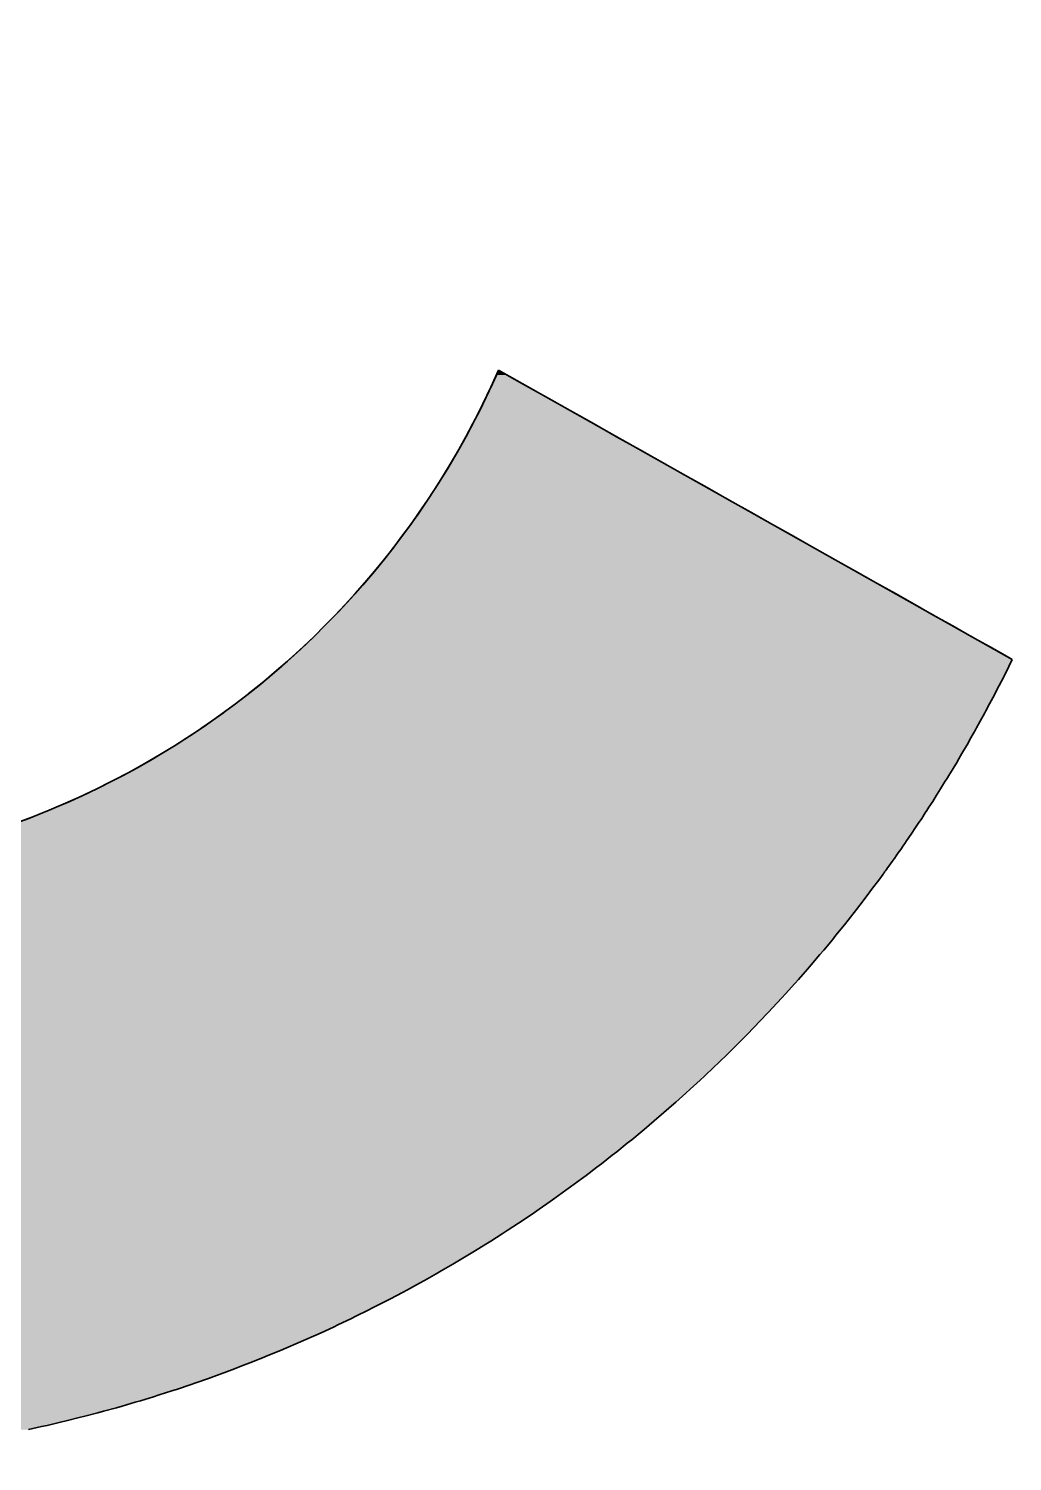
# Model space of a CAD drawing. Header units: inches. Extents: x -225 to -89, y -302 to -258.
# Drawn here: x -169.7558 to -169.6522, y -267.4836 to -267.3328 of the extents above; entities that cross this region are included whole.
import ezdxf

# ---------------------------------------------------------------- set-up
doc = ezdxf.new("R2010")
doc.units = ezdxf.units.IN
doc.header["$MEASUREMENT"] = 0
doc.layers.add('A-Elev-Line-01', color=252, linetype='Continuous', lineweight=35)

# ---------------------------------------------------------------- blocks, each defined once
blk = doc.blocks.new('*U14')
at = {"color": 40, "linetype": 'Continuous'}
for p, q in [((586.272, 1094.507), (586.031, 1093.968)), ((586.406, 1094.806), (586.272, 1094.507)), ((586.937, 1094.507), (586.406, 1094.806)), ((586.937, 1094.507), (587.893, 1093.968)), ((585.641, 1093.137), (585.236, 1092.313)), ((586.031, 1093.968), (585.641, 1093.137)), ((587.893, 1093.968), (589.369, 1093.137)), ((589.369, 1093.137), (590.832, 1092.313)), ((585.236, 1092.313), (584.818, 1091.496)), ((590.832, 1092.313), (592.282, 1091.496)), ((584.818, 1091.496), (584.385, 1090.686)), ((592.282, 1091.496), (593.719, 1090.686)), ((584.385, 1090.686), (583.937, 1089.885)), ((593.719, 1090.686), (595.142, 1089.885)), ((583.937, 1089.885), (583.476, 1089.091)), ((595.142, 1089.885), (596.551, 1089.091)), ((583.476, 1089.091), (583, 1088.306)), ((596.551, 1089.091), (597.945, 1088.306)), ((583, 1088.306), (582.511, 1087.529)), ((597.945, 1088.306), (599.325, 1087.529)), ((582.511, 1087.529), (582.009, 1086.761)), ((599.325, 1087.529), (600.688, 1086.761)), ((582.009, 1086.761), (581.492, 1086.002)), ((600.688, 1086.761), (602.036, 1086.002)), ((580.963, 1085.252), (580.42, 1084.512)), ((581.492, 1086.002), (580.963, 1085.252)), ((602.036, 1086.002), (603.367, 1085.252)), ((603.367, 1085.252), (604.682, 1084.512)), ((580.42, 1084.512), (579.865, 1083.781)), ((604.682, 1084.512), (605.979, 1083.781)), ((579.865, 1083.781), (579.296, 1083.06)), ((605.979, 1083.781), (607.259, 1083.06)), ((579.296, 1083.06), (578.715, 1082.349)), ((607.259, 1083.06), (608.521, 1082.349)), ((578.122, 1081.649), (577.516, 1080.959)), ((578.715, 1082.349), (578.122, 1081.649)), ((608.521, 1082.349), (609.764, 1081.649)), ((609.764, 1081.649), (610.989, 1080.959)), ((577.516, 1080.959), (576.898, 1080.28)), ((610.989, 1080.959), (612.194, 1080.28)), ((576.898, 1080.28), (576.268, 1079.612)), ((612.194, 1080.28), (613.38, 1079.612)), ((575.627, 1078.955), (574.974, 1078.31)), ((576.268, 1079.612), (575.627, 1078.955)), ((613.38, 1079.612), (614.546, 1078.955)), ((614.546, 1078.955), (615.692, 1078.31)), ((574.974, 1078.31), (574.31, 1077.676)), ((615.692, 1078.31), (616.817, 1077.676)), ((574.31, 1077.676), (573.635, 1077.054)), ((616.817, 1077.676), (617.921, 1077.054)), ((572.949, 1076.444), (572.252, 1075.847)), ((573.439, 1076.88), (572.949, 1076.444)), ((573.635, 1077.054), (573.439, 1076.88)), ((618.015, 1076.444), (617.719, 1075.847)), ((617.921, 1077.054), (618.231, 1076.88)), ((618.231, 1076.88), (618.015, 1076.444)), ((572.206, 1075.808), (571.545, 1075.261)), ((572.252, 1075.847), (572.206, 1075.808)), ((617.7, 1075.808), (617.419, 1075.261)), ((617.719, 1075.847), (617.7, 1075.808)), ((570.828, 1074.688), (570.1, 1074.128)), ((570.898, 1074.744), (570.828, 1074.688)), ((571.545, 1075.261), (570.898, 1074.744)), ((617.124, 1074.688), (616.827, 1074.128)), ((617.154, 1074.744), (617.124, 1074.688)), ((617.419, 1075.261), (617.154, 1074.744)), ((569.507, 1073.688), (569.363, 1073.581)), ((570.1, 1074.128), (569.507, 1073.688)), ((616.594, 1073.688), (616.535, 1073.581)), ((616.827, 1074.128), (616.594, 1073.688)), ((568.617, 1073.047), (568.024, 1072.639)), ((569.363, 1073.581), (568.617, 1073.047)), ((616.243, 1073.047), (616.019, 1072.639)), ((616.535, 1073.581), (616.243, 1073.047)), ((567.096, 1072.019), (566.435, 1071.597)), ((567.861, 1072.526), (567.096, 1072.019)), ((568.024, 1072.639), (567.861, 1072.526)), ((615.669, 1072.019), (615.431, 1071.597)), ((615.956, 1072.526), (615.669, 1072.019)), ((616.019, 1072.639), (615.956, 1072.526)), ((565.539, 1071.045), (564.749, 1070.578)), ((566.322, 1071.525), (565.539, 1071.045)), ((566.435, 1071.597), (566.322, 1071.525)), ((615.109, 1071.045), (614.837, 1070.578)), ((615.389, 1071.525), (615.109, 1071.045)), ((615.431, 1071.597), (615.389, 1071.525)), ((563.95, 1070.126), (563.143, 1069.688)), ((564.724, 1070.564), (563.95, 1070.126)), ((564.749, 1070.578), (564.724, 1070.564)), ((614.565, 1070.126), (614.301, 1069.688)), ((614.828, 1070.564), (614.565, 1070.126)), ((614.837, 1070.578), (614.828, 1070.564)), ((562.329, 1069.264), (561.507, 1068.855)), ((562.857, 1069.539), (562.329, 1069.264)), ((563.143, 1069.688), (562.857, 1069.539)), ((614.041, 1069.264), (613.787, 1068.855)), ((614.212, 1069.539), (614.041, 1069.264)), ((614.301, 1069.688), (614.212, 1069.539)), ((560.678, 1068.46), (559.843, 1068.08)), ((560.811, 1068.523), (560.678, 1068.46)), ((561.507, 1068.855), (560.811, 1068.523)), ((613.541, 1068.46), (613.299, 1068.08)), ((613.582, 1068.523), (613.541, 1068.46)), ((613.787, 1068.855), (613.582, 1068.523)), ((558.518, 1067.515), (558.152, 1067.364)), ((559.001, 1067.715), (558.518, 1067.515)), ((559.843, 1068.08), (559.001, 1067.715)), ((612.938, 1067.515), (612.838, 1067.364)), ((613.065, 1067.715), (612.938, 1067.515)), ((613.299, 1068.08), (613.065, 1067.715)), ((557.298, 1067.029), (556.437, 1066.708)), ((558.152, 1067.364), (557.298, 1067.029)), ((612.28, 1066.516), (612.204, 1066.403)), ((612.407, 1066.708), (612.28, 1066.516)), ((612.618, 1067.029), (612.407, 1066.708)), ((612.838, 1067.364), (612.618, 1067.029)), ((611.821, 1065.839), (611.646, 1065.58)), ((612.007, 1066.113), (611.821, 1065.839)), ((612.204, 1066.403), (612.007, 1066.113)), ((611.171, 1064.897), (611.034, 1064.701)), ((611.319, 1065.109), (611.171, 1064.897)), ((611.477, 1065.337), (611.319, 1065.109)), ((611.609, 1065.526), (611.477, 1065.337)), ((611.646, 1065.58), (611.609, 1065.526)), ((610.432, 1063.858), (610.372, 1063.774)), ((610.504, 1063.959), (610.432, 1063.858)), ((610.588, 1064.075), (610.504, 1063.959)), ((610.683, 1064.208), (610.588, 1064.075)), ((610.79, 1064.356), (610.683, 1064.208)), ((610.908, 1064.521), (610.79, 1064.356)), ((610.925, 1064.545), (610.908, 1064.521)), ((611.034, 1064.701), (610.925, 1064.545)), ((610.018, 1063.289), (609.517, 1062.612)), ((610.228, 1063.574), (610.018, 1063.289)), ((610.243, 1063.595), (610.228, 1063.574)), ((610.246, 1063.599), (610.243, 1063.595)), ((610.26, 1063.618), (610.246, 1063.599)), ((610.285, 1063.654), (610.26, 1063.618)), ((610.323, 1063.706), (610.285, 1063.654)), ((610.372, 1063.774), (610.323, 1063.706)), ((609.303, 1062.33), (608.794, 1061.659)), ((609.517, 1062.612), (609.303, 1062.33)), ((608.576, 1061.38), (608.058, 1060.717)), ((608.794, 1061.659), (608.576, 1061.38)), ((607.836, 1060.441), (607.309, 1059.785)), ((608.058, 1060.717), (607.836, 1060.441)), ((607.083, 1059.511), (606.547, 1058.862)), ((607.309, 1059.785), (607.083, 1059.511)), ((606.318, 1058.592), (605.773, 1057.95)), ((606.547, 1058.862), (606.318, 1058.592)), ((605.541, 1057.684), (604.987, 1057.049)), ((605.773, 1057.95), (605.541, 1057.684)), ((604.751, 1056.785), (604.189, 1056.159)), ((604.987, 1057.049), (604.751, 1056.785)), ((603.949, 1055.898), (603.379, 1055.279)), ((604.189, 1056.159), (603.949, 1055.898)), ((603.135, 1055.021), (602.557, 1054.41)), ((603.379, 1055.279), (603.135, 1055.021)), ((602.31, 1054.156), (601.723, 1053.553)), ((602.557, 1054.41), (602.31, 1054.156)), ((601.473, 1053.302), (600.878, 1052.706)), ((601.723, 1053.553), (601.473, 1053.302)), ((600.624, 1052.459), (600.022, 1051.872)), ((600.878, 1052.706), (600.624, 1052.459)), ((599.764, 1051.628), (599.154, 1051.049)), ((600.022, 1051.872), (599.764, 1051.628)), ((598.893, 1050.808), (598.275, 1050.238)), ((599.154, 1051.049), (598.893, 1050.808)), ((598.011, 1050.001), (597.385, 1049.438)), ((598.275, 1050.238), (598.011, 1050.001)), ((597.118, 1049.205), (596.485, 1048.651)), ((597.385, 1049.438), (597.118, 1049.205)), ((595.574, 1047.876), (595.301, 1047.65)), ((596.215, 1048.421), (595.574, 1047.876)), ((596.485, 1048.651), (596.215, 1048.421)), ((594.653, 1047.114), (594.376, 1046.891)), ((595.301, 1047.65), (594.653, 1047.114)), ((593.442, 1046.145), (592.78, 1045.626)), ((593.721, 1046.364), (593.442, 1046.145)), ((594.376, 1046.891), (593.721, 1046.364)), ((592.497, 1045.411), (591.828, 1044.902)), ((592.78, 1045.626), (592.497, 1045.411)), ((591.543, 1044.691), (590.867, 1044.19)), ((591.828, 1044.902), (591.543, 1044.691)), ((589.896, 1043.492), (589.605, 1043.288)), ((590.579, 1043.983), (589.896, 1043.492)), ((590.867, 1044.19), (590.579, 1043.983)), ((588.622, 1042.607), (587.927, 1042.134)), ((588.916, 1042.806), (588.622, 1042.607)), ((589.605, 1043.288), (588.916, 1042.806)), ((587.63, 1041.939), (586.929, 1041.476)), ((587.927, 1042.134), (587.63, 1041.939)), ((585.922, 1040.831), (585.62, 1040.643)), ((586.629, 1041.284), (585.922, 1040.831)), ((586.929, 1041.476), (586.629, 1041.284)), ((584.602, 1040.016), (583.882, 1039.582)), ((584.906, 1040.199), (584.602, 1040.016)), ((585.62, 1040.643), (584.906, 1040.199)), ((582.849, 1038.978), (582.54, 1038.802)), ((583.575, 1039.402), (582.849, 1038.978)), ((583.882, 1039.582), (583.575, 1039.402)), ((581.497, 1038.217), (580.761, 1037.812)), ((581.809, 1038.388), (581.497, 1038.217)), ((582.54, 1038.802), (581.809, 1038.388)), ((579.705, 1037.251), (579.388, 1037.088)), ((580.446, 1037.645), (579.705, 1037.251)), ((580.761, 1037.812), (580.446, 1037.645)), ((578.322, 1036.546), (577.57, 1036.171)), ((578.641, 1036.704), (578.322, 1036.546)), ((579.388, 1037.088), (578.641, 1036.704)), ((576.169, 1035.503), (575.408, 1035.15)), ((576.492, 1035.653), (576.169, 1035.503)), ((577.249, 1036.017), (576.492, 1035.653)), ((577.57, 1036.171), (577.249, 1036.017)), ((573.989, 1034.52), (573.218, 1034.187)), ((574.316, 1034.661), (573.989, 1034.52)), ((575.082, 1035.004), (574.316, 1034.661)), ((575.408, 1035.15), (575.082, 1035.004)), ((572.114, 1033.728), (571.782, 1033.595)), ((572.889, 1034.05), (572.114, 1033.728)), ((573.218, 1034.187), (572.889, 1034.05)), ((569.887, 1032.855), (569.552, 1032.731)), ((570.67, 1033.156), (569.887, 1032.855)), ((571.003, 1033.284), (570.67, 1033.156)), ((571.782, 1033.595), (571.003, 1033.284)), ((567.299, 1031.927), (566.505, 1031.659)), ((567.638, 1032.042), (567.299, 1031.927)), ((568.428, 1032.322), (567.638, 1032.042)), ((568.765, 1032.441), (568.428, 1032.322)), ((569.552, 1032.731), (568.765, 1032.441)), ((565.025, 1031.185), (564.224, 1030.938)), ((565.367, 1031.291), (565.025, 1031.185)), ((566.164, 1031.549), (565.367, 1031.291)), ((566.505, 1031.659), (566.164, 1031.549)), ((561.578, 1030.187), (560.769, 1029.973)), ((561.925, 1030.279), (561.578, 1030.187)), ((562.731, 1030.504), (561.925, 1030.279)), ((563.077, 1030.601), (562.731, 1030.504)), ((563.88, 1030.837), (563.077, 1030.601)), ((564.224, 1030.938), (563.88, 1030.837)), ((558.093, 1029.33), (557.277, 1029.149)), ((558.445, 1029.408), (558.093, 1029.33)), ((559.258, 1029.6), (558.445, 1029.408)), ((559.609, 1029.682), (559.258, 1029.6)), ((560.42, 1029.886), (559.609, 1029.682)), ((560.769, 1029.973), (560.42, 1029.886))]:
    blk.add_line(p, q, dxfattribs=at)
for points in [[(586.272, 1094.507), (586.031, 1093.968), (587.893, 1093.968)], [(586.406, 1094.806), (586.272, 1094.507), (586.937, 1094.507)], [(585.641, 1093.137), (585.236, 1092.313), (590.832, 1092.313)], [(586.031, 1093.968), (585.641, 1093.137), (589.369, 1093.137)], [(585.236, 1092.313), (584.818, 1091.496), (592.282, 1091.496)], [(584.818, 1091.496), (584.385, 1090.686), (593.719, 1090.686)], [(584.385, 1090.686), (583.937, 1089.885), (595.142, 1089.885)], [(583.937, 1089.885), (583.476, 1089.091), (596.551, 1089.091)], [(583.476, 1089.091), (583, 1088.306), (597.945, 1088.306)], [(583, 1088.306), (582.511, 1087.529), (599.325, 1087.529)], [(582.511, 1087.529), (582.009, 1086.761), (600.688, 1086.761)], [(582.009, 1086.761), (581.492, 1086.002), (602.036, 1086.002)], [(580.963, 1085.252), (580.42, 1084.512), (604.682, 1084.512)], [(581.492, 1086.002), (580.963, 1085.252), (603.367, 1085.252)], [(580.42, 1084.512), (579.865, 1083.781), (605.979, 1083.781)], [(579.865, 1083.781), (579.296, 1083.06), (607.259, 1083.06)], [(579.296, 1083.06), (578.715, 1082.349), (608.521, 1082.349)], [(578.122, 1081.649), (577.516, 1080.959), (610.989, 1080.959)], [(578.715, 1082.349), (578.122, 1081.649), (609.764, 1081.649)], [(577.516, 1080.959), (576.898, 1080.28), (612.194, 1080.28)], [(576.898, 1080.28), (576.268, 1079.612), (613.38, 1079.612)], [(575.627, 1078.955), (574.974, 1078.31), (615.692, 1078.31)], [(576.268, 1079.612), (575.627, 1078.955), (614.546, 1078.955)], [(574.974, 1078.31), (574.31, 1077.676), (616.817, 1077.676)], [(574.31, 1077.676), (573.635, 1077.054), (617.921, 1077.054)], [(572.949, 1076.444), (572.252, 1075.847), (617.719, 1075.847)], [(573.439, 1076.88), (572.949, 1076.444), (618.015, 1076.444)], [(573.635, 1077.054), (573.439, 1076.88), (618.231, 1076.88)], [(572.206, 1075.808), (571.545, 1075.261), (617.419, 1075.261)], [(572.252, 1075.847), (572.206, 1075.808), (617.7, 1075.808)], [(570.828, 1074.688), (570.1, 1074.128), (616.827, 1074.128)], [(570.898, 1074.744), (570.828, 1074.688), (617.124, 1074.688)], [(571.545, 1075.261), (570.898, 1074.744), (617.154, 1074.744)], [(569.507, 1073.688), (569.363, 1073.581), (616.535, 1073.581)], [(570.1, 1074.128), (569.507, 1073.688), (616.594, 1073.688)], [(568.617, 1073.047), (568.024, 1072.639), (616.019, 1072.639)], [(569.363, 1073.581), (568.617, 1073.047), (616.243, 1073.047)], [(567.096, 1072.019), (566.435, 1071.597), (615.431, 1071.597)], [(567.861, 1072.526), (567.096, 1072.019), (615.669, 1072.019)], [(568.024, 1072.639), (567.861, 1072.526), (615.956, 1072.526)], [(565.539, 1071.045), (564.749, 1070.578), (614.837, 1070.578)], [(566.322, 1071.525), (565.539, 1071.045), (615.109, 1071.045)], [(566.435, 1071.597), (566.322, 1071.525), (615.389, 1071.525)], [(563.95, 1070.126), (563.143, 1069.688), (614.301, 1069.688)], [(564.724, 1070.564), (563.95, 1070.126), (614.565, 1070.126)], [(564.749, 1070.578), (564.724, 1070.564), (614.828, 1070.564)], [(562.329, 1069.264), (561.507, 1068.855), (613.787, 1068.855)], [(562.857, 1069.539), (562.329, 1069.264), (614.041, 1069.264)], [(563.143, 1069.688), (562.857, 1069.539), (614.212, 1069.539)], [(560.678, 1068.46), (559.843, 1068.08), (613.299, 1068.08)], [(560.811, 1068.523), (560.678, 1068.46), (613.541, 1068.46)], [(561.507, 1068.855), (560.811, 1068.523), (613.582, 1068.523)], [(558.518, 1067.515), (558.152, 1067.364), (612.838, 1067.364)], [(559.001, 1067.715), (558.518, 1067.515), (612.938, 1067.515)], [(559.843, 1068.08), (559.001, 1067.715), (613.065, 1067.715)], [(555.892, 1066.516), (555.572, 1066.403), (612.204, 1066.403)], [(556.437, 1066.708), (555.892, 1066.516), (612.28, 1066.516)], [(557.298, 1067.029), (556.437, 1066.708), (612.407, 1066.708)], [(558.152, 1067.364), (557.298, 1067.029), (612.618, 1067.029)], [(553.825, 1065.839), (552.944, 1065.58), (611.646, 1065.58)], [(554.701, 1066.113), (553.825, 1065.839), (611.821, 1065.839)], [(555.572, 1066.403), (554.701, 1066.113), (612.007, 1066.113)], [(550.276, 1064.897), (549.379, 1064.701), (611.034, 1064.701)], [(551.169, 1065.109), (550.276, 1064.897), (611.171, 1064.897)], [(552.059, 1065.337), (551.169, 1065.109), (611.319, 1065.109)], [(552.747, 1065.526), (552.059, 1065.337), (611.477, 1065.337)], [(552.944, 1065.58), (552.747, 1065.526), (611.609, 1065.526)], [(543.939, 1063.858), (543.025, 1063.774), (610.372, 1063.774)], [(544.851, 1063.959), (543.939, 1063.858), (610.432, 1063.858)], [(545.762, 1064.075), (544.851, 1063.959), (610.504, 1063.959)], [(546.67, 1064.208), (545.762, 1064.075), (610.588, 1064.075)], [(547.576, 1064.356), (546.67, 1064.208), (610.683, 1064.208)], [(548.479, 1064.521), (547.576, 1064.356), (610.79, 1064.356)], [(548.602, 1064.545), (548.479, 1064.521), (610.908, 1064.521)], [(549.379, 1064.701), (548.602, 1064.545), (610.925, 1064.545)], [(467.164, 1063.595), (467.179, 1063.574), (610.228, 1063.574)], [(467.179, 1063.574), (467.385, 1063.289), (610.018, 1063.289)], [(467.385, 1063.289), (467.89, 1062.612), (609.517, 1062.612)], [(539.358, 1063.599), (538.44, 1063.595), (610.243, 1063.595)], [(540.275, 1063.618), (539.358, 1063.599), (610.246, 1063.599)], [(541.193, 1063.654), (540.275, 1063.618), (610.26, 1063.618)], [(542.109, 1063.706), (541.193, 1063.654), (610.285, 1063.654)], [(543.025, 1063.774), (542.109, 1063.706), (610.323, 1063.706)], [(467.89, 1062.612), (468.1, 1062.33), (609.303, 1062.33)], [(468.1, 1062.33), (468.613, 1061.659), (608.794, 1061.659)], [(468.613, 1061.659), (468.827, 1061.38), (608.576, 1061.38)], [(468.827, 1061.38), (469.35, 1060.717), (608.058, 1060.717)], [(469.35, 1060.717), (469.567, 1060.441), (607.836, 1060.441)], [(469.567, 1060.441), (470.099, 1059.785), (607.309, 1059.785)], [(470.099, 1059.785), (470.32, 1059.511), (607.083, 1059.511)], [(470.32, 1059.511), (470.86, 1058.862), (606.547, 1058.862)], [(470.86, 1058.862), (471.085, 1058.592), (606.318, 1058.592)], [(471.085, 1058.592), (471.634, 1057.95), (605.773, 1057.95)], [(471.634, 1057.95), (471.862, 1057.684), (605.541, 1057.684)], [(471.862, 1057.684), (472.42, 1057.049), (604.987, 1057.049)], [(472.42, 1057.049), (472.652, 1056.785), (604.751, 1056.785)], [(472.652, 1056.785), (473.218, 1056.159), (604.189, 1056.159)], [(473.218, 1056.159), (473.454, 1055.898), (603.949, 1055.898)], [(473.454, 1055.898), (474.028, 1055.279), (603.379, 1055.279)], [(474.028, 1055.279), (474.267, 1055.021), (603.135, 1055.021)], [(474.267, 1055.021), (474.85, 1054.41), (602.557, 1054.41)], [(474.85, 1054.41), (475.093, 1054.156), (602.31, 1054.156)], [(475.093, 1054.156), (475.684, 1053.553), (601.723, 1053.553)], [(475.684, 1053.553), (475.93, 1053.302), (601.473, 1053.302)], [(475.93, 1053.302), (476.529, 1052.706), (600.878, 1052.706)], [(476.529, 1052.706), (476.778, 1052.459), (600.624, 1052.459)], [(476.778, 1052.459), (477.386, 1051.872), (600.022, 1051.872)], [(477.386, 1051.872), (477.638, 1051.628), (599.764, 1051.628)], [(477.638, 1051.628), (478.254, 1051.049), (599.154, 1051.049)], [(478.254, 1051.049), (478.509, 1050.808), (598.893, 1050.808)], [(478.509, 1050.808), (479.132, 1050.238), (598.275, 1050.238)], [(479.132, 1050.238), (479.391, 1050.001), (598.011, 1050.001)], [(479.391, 1050.001), (480.022, 1049.438), (597.385, 1049.438)], [(480.022, 1049.438), (480.284, 1049.205), (597.118, 1049.205)], [(480.284, 1049.205), (480.923, 1048.651), (596.485, 1048.651)], [(480.923, 1048.651), (481.188, 1048.421), (596.215, 1048.421)], [(481.188, 1048.421), (481.834, 1047.876), (595.574, 1047.876)], [(481.834, 1047.876), (482.102, 1047.65), (595.301, 1047.65)], [(482.102, 1047.65), (482.755, 1047.114), (594.653, 1047.114)], [(482.755, 1047.114), (483.026, 1046.891), (594.376, 1046.891)], [(483.026, 1046.891), (483.687, 1046.364), (593.721, 1046.364)], [(483.687, 1046.364), (483.96, 1046.145), (593.442, 1046.145)], [(483.96, 1046.145), (484.628, 1045.626), (592.78, 1045.626)], [(484.628, 1045.626), (484.905, 1045.411), (592.497, 1045.411)], [(484.905, 1045.411), (485.58, 1044.902), (591.828, 1044.902)], [(485.58, 1044.902), (485.859, 1044.691), (591.543, 1044.691)], [(485.859, 1044.691), (486.541, 1044.19), (590.867, 1044.19)], [(486.541, 1044.19), (486.823, 1043.983), (590.579, 1043.983)], [(486.823, 1043.983), (487.512, 1043.492), (589.896, 1043.492)], [(487.512, 1043.492), (487.797, 1043.288), (589.605, 1043.288)], [(487.797, 1043.288), (488.492, 1042.806), (588.916, 1042.806)], [(488.492, 1042.806), (488.78, 1042.607), (588.622, 1042.607)], [(488.78, 1042.607), (489.481, 1042.134), (587.927, 1042.134)], [(489.481, 1042.134), (489.772, 1041.939), (587.63, 1041.939)], [(489.772, 1041.939), (490.479, 1041.476), (586.929, 1041.476)], [(490.479, 1041.476), (490.772, 1041.284), (586.629, 1041.284)], [(490.772, 1041.284), (491.487, 1040.831), (585.922, 1040.831)], [(491.487, 1040.831), (491.782, 1040.643), (585.62, 1040.643)], [(491.782, 1040.643), (492.502, 1040.199), (584.906, 1040.199)], [(492.502, 1040.199), (492.8, 1040.016), (584.602, 1040.016)], [(492.8, 1040.016), (493.527, 1039.582), (583.882, 1039.582)], [(493.527, 1039.582), (493.827, 1039.402), (583.575, 1039.402)], [(493.827, 1039.402), (494.559, 1038.978), (582.849, 1038.978)], [(494.559, 1038.978), (494.862, 1038.802), (582.54, 1038.802)], [(494.862, 1038.802), (495.6, 1038.388), (581.809, 1038.388)], [(495.6, 1038.388), (495.904, 1038.217), (581.497, 1038.217)], [(495.904, 1038.217), (496.648, 1037.812), (580.761, 1037.812)], [(496.648, 1037.812), (496.955, 1037.645), (580.446, 1037.645)], [(496.955, 1037.645), (497.704, 1037.251), (579.705, 1037.251)], [(497.704, 1037.251), (498.013, 1037.088), (579.388, 1037.088)], [(498.013, 1037.088), (498.768, 1036.704), (578.641, 1036.704)], [(498.768, 1036.704), (499.079, 1036.546), (578.322, 1036.546)], [(499.079, 1036.546), (499.839, 1036.171), (577.57, 1036.171)], [(499.839, 1036.171), (500.152, 1036.017), (577.249, 1036.017)], [(500.152, 1036.017), (500.917, 1035.653), (576.492, 1035.653)], [(500.917, 1035.653), (501.232, 1035.503), (576.169, 1035.503)], [(501.232, 1035.503), (502.001, 1035.15), (575.408, 1035.15)], [(502.001, 1035.15), (502.319, 1035.004), (575.082, 1035.004)], [(502.319, 1035.004), (503.093, 1034.661), (574.316, 1034.661)], [(503.093, 1034.661), (503.412, 1034.52), (573.989, 1034.52)], [(503.412, 1034.52), (504.191, 1034.187), (573.218, 1034.187)], [(504.191, 1034.187), (504.512, 1034.05), (572.889, 1034.05)], [(504.512, 1034.05), (505.296, 1033.728), (572.114, 1033.728)], [(505.296, 1033.728), (505.618, 1033.595), (571.782, 1033.595)], [(505.618, 1033.595), (506.406, 1033.284), (571.003, 1033.284)], [(506.406, 1033.284), (506.73, 1033.156), (570.67, 1033.156)], [(506.73, 1033.156), (507.523, 1032.855), (569.887, 1032.855)], [(507.523, 1032.855), (507.848, 1032.731), (569.552, 1032.731)], [(507.848, 1032.731), (508.645, 1032.441), (568.765, 1032.441)], [(508.645, 1032.441), (508.972, 1032.322), (568.428, 1032.322)], [(508.972, 1032.322), (509.773, 1032.042), (567.638, 1032.042)], [(509.773, 1032.042), (510.101, 1031.927), (567.299, 1031.927)], [(510.101, 1031.927), (510.906, 1031.659), (566.505, 1031.659)], [(510.906, 1031.659), (511.235, 1031.549), (566.164, 1031.549)], [(511.235, 1031.549), (512.044, 1031.291), (565.367, 1031.291)], [(512.044, 1031.291), (512.375, 1031.185), (565.025, 1031.185)], [(512.375, 1031.185), (513.187, 1030.938), (564.224, 1030.938)], [(513.187, 1030.938), (513.519, 1030.837), (563.88, 1030.837)], [(513.519, 1030.837), (514.334, 1030.601), (563.077, 1030.601)], [(514.334, 1030.601), (514.668, 1030.504), (562.731, 1030.504)], [(514.668, 1030.504), (515.487, 1030.279), (561.925, 1030.279)], [(515.487, 1030.279), (515.821, 1030.187), (561.578, 1030.187)], [(515.821, 1030.187), (516.643, 1029.973), (560.769, 1029.973)], [(516.643, 1029.973), (516.978, 1029.886), (560.42, 1029.886)], [(516.978, 1029.886), (517.804, 1029.682), (559.609, 1029.682)], [(517.804, 1029.682), (518.139, 1029.6), (559.258, 1029.6)], [(518.139, 1029.6), (518.968, 1029.408), (558.445, 1029.408)], [(518.968, 1029.408), (519.304, 1029.33), (558.093, 1029.33)]]:
    blk.add_solid(points, dxfattribs=at)
at = {"color": 40, "linetype": 'Continuous', "extrusion": (0, 0, -1)}
for points in [[(-586.272, 1094.507), (-586.937, 1094.507), (-587.893, 1093.968)], [(-585.641, 1093.137), (-589.369, 1093.137), (-590.832, 1092.313)], [(-586.031, 1093.968), (-587.893, 1093.968), (-589.369, 1093.137)], [(-585.236, 1092.313), (-590.832, 1092.313), (-592.282, 1091.496)], [(-584.818, 1091.496), (-592.282, 1091.496), (-593.719, 1090.686)], [(-584.385, 1090.686), (-593.719, 1090.686), (-595.142, 1089.885)], [(-583.937, 1089.885), (-595.142, 1089.885), (-596.551, 1089.091)], [(-583.476, 1089.091), (-596.551, 1089.091), (-597.945, 1088.306)], [(-583, 1088.306), (-597.945, 1088.306), (-599.325, 1087.529)], [(-582.511, 1087.529), (-599.325, 1087.529), (-600.688, 1086.761)], [(-582.009, 1086.761), (-600.688, 1086.761), (-602.036, 1086.002)], [(-580.963, 1085.252), (-603.367, 1085.252), (-604.682, 1084.512)], [(-581.492, 1086.002), (-602.036, 1086.002), (-603.367, 1085.252)], [(-580.42, 1084.512), (-604.682, 1084.512), (-605.979, 1083.781)], [(-579.865, 1083.781), (-605.979, 1083.781), (-607.259, 1083.06)], [(-579.296, 1083.06), (-607.259, 1083.06), (-608.521, 1082.349)], [(-578.122, 1081.649), (-609.764, 1081.649), (-610.989, 1080.959)], [(-578.715, 1082.349), (-608.521, 1082.349), (-609.764, 1081.649)], [(-577.516, 1080.959), (-610.989, 1080.959), (-612.194, 1080.28)], [(-576.898, 1080.28), (-612.194, 1080.28), (-613.38, 1079.612)], [(-575.627, 1078.955), (-614.546, 1078.955), (-615.692, 1078.31)], [(-576.268, 1079.612), (-613.38, 1079.612), (-614.546, 1078.955)], [(-574.974, 1078.31), (-615.692, 1078.31), (-616.817, 1077.676)], [(-574.31, 1077.676), (-616.817, 1077.676), (-617.921, 1077.054)], [(-572.949, 1076.444), (-618.015, 1076.444), (-617.719, 1075.847)], [(-573.439, 1076.88), (-618.231, 1076.88), (-618.015, 1076.444)], [(-573.635, 1077.054), (-617.921, 1077.054), (-618.231, 1076.88)], [(-572.206, 1075.808), (-617.7, 1075.808), (-617.419, 1075.261)], [(-572.252, 1075.847), (-617.719, 1075.847), (-617.7, 1075.808)], [(-570.828, 1074.688), (-617.124, 1074.688), (-616.827, 1074.128)], [(-570.898, 1074.744), (-617.154, 1074.744), (-617.124, 1074.688)], [(-571.545, 1075.261), (-617.419, 1075.261), (-617.154, 1074.744)], [(-569.507, 1073.688), (-616.594, 1073.688), (-616.535, 1073.581)], [(-570.1, 1074.128), (-616.827, 1074.128), (-616.594, 1073.688)], [(-568.617, 1073.047), (-616.243, 1073.047), (-616.019, 1072.639)], [(-569.363, 1073.581), (-616.535, 1073.581), (-616.243, 1073.047)], [(-567.096, 1072.019), (-615.669, 1072.019), (-615.431, 1071.597)], [(-567.861, 1072.526), (-615.956, 1072.526), (-615.669, 1072.019)], [(-568.024, 1072.639), (-616.019, 1072.639), (-615.956, 1072.526)], [(-565.539, 1071.045), (-615.109, 1071.045), (-614.837, 1070.578)], [(-566.322, 1071.525), (-615.389, 1071.525), (-615.109, 1071.045)], [(-566.435, 1071.597), (-615.431, 1071.597), (-615.389, 1071.525)], [(-563.95, 1070.126), (-614.565, 1070.126), (-614.301, 1069.688)], [(-564.724, 1070.564), (-614.828, 1070.564), (-614.565, 1070.126)], [(-564.749, 1070.578), (-614.837, 1070.578), (-614.828, 1070.564)], [(-562.329, 1069.264), (-614.041, 1069.264), (-613.787, 1068.855)], [(-562.857, 1069.539), (-614.212, 1069.539), (-614.041, 1069.264)], [(-563.143, 1069.688), (-614.301, 1069.688), (-614.212, 1069.539)], [(-560.678, 1068.46), (-613.541, 1068.46), (-613.299, 1068.08)], [(-560.811, 1068.523), (-613.582, 1068.523), (-613.541, 1068.46)], [(-561.507, 1068.855), (-613.787, 1068.855), (-613.582, 1068.523)], [(-558.518, 1067.515), (-612.938, 1067.515), (-612.838, 1067.364)], [(-559.001, 1067.715), (-613.065, 1067.715), (-612.938, 1067.515)], [(-559.843, 1068.08), (-613.299, 1068.08), (-613.065, 1067.715)], [(-555.892, 1066.516), (-612.28, 1066.516), (-612.204, 1066.403)], [(-556.437, 1066.708), (-612.407, 1066.708), (-612.28, 1066.516)], [(-557.298, 1067.029), (-612.618, 1067.029), (-612.407, 1066.708)], [(-558.152, 1067.364), (-612.838, 1067.364), (-612.618, 1067.029)], [(-553.825, 1065.839), (-611.821, 1065.839), (-611.646, 1065.58)], [(-554.701, 1066.113), (-612.007, 1066.113), (-611.821, 1065.839)], [(-555.572, 1066.403), (-612.204, 1066.403), (-612.007, 1066.113)], [(-550.276, 1064.897), (-611.171, 1064.897), (-611.034, 1064.701)], [(-551.169, 1065.109), (-611.319, 1065.109), (-611.171, 1064.897)], [(-552.059, 1065.337), (-611.477, 1065.337), (-611.319, 1065.109)], [(-552.747, 1065.526), (-611.609, 1065.526), (-611.477, 1065.337)], [(-552.944, 1065.58), (-611.646, 1065.58), (-611.609, 1065.526)], [(-543.939, 1063.858), (-610.432, 1063.858), (-610.372, 1063.774)], [(-544.851, 1063.959), (-610.504, 1063.959), (-610.432, 1063.858)], [(-545.762, 1064.075), (-610.588, 1064.075), (-610.504, 1063.959)], [(-546.67, 1064.208), (-610.683, 1064.208), (-610.588, 1064.075)], [(-547.576, 1064.356), (-610.79, 1064.356), (-610.683, 1064.208)], [(-548.479, 1064.521), (-610.908, 1064.521), (-610.79, 1064.356)], [(-548.602, 1064.545), (-610.925, 1064.545), (-610.908, 1064.521)], [(-549.379, 1064.701), (-611.034, 1064.701), (-610.925, 1064.545)], [(-467.164, 1063.595), (-610.243, 1063.595), (-610.228, 1063.574)], [(-467.179, 1063.574), (-610.228, 1063.574), (-610.018, 1063.289)], [(-467.385, 1063.289), (-610.018, 1063.289), (-609.517, 1062.612)], [(-539.358, 1063.599), (-610.246, 1063.599), (-610.243, 1063.595)], [(-540.275, 1063.618), (-610.26, 1063.618), (-610.246, 1063.599)], [(-541.193, 1063.654), (-610.285, 1063.654), (-610.26, 1063.618)], [(-542.109, 1063.706), (-610.323, 1063.706), (-610.285, 1063.654)], [(-543.025, 1063.774), (-610.372, 1063.774), (-610.323, 1063.706)], [(-467.89, 1062.612), (-609.517, 1062.612), (-609.303, 1062.33)], [(-468.1, 1062.33), (-609.303, 1062.33), (-608.794, 1061.659)], [(-468.613, 1061.659), (-608.794, 1061.659), (-608.576, 1061.38)], [(-468.827, 1061.38), (-608.576, 1061.38), (-608.058, 1060.717)], [(-469.35, 1060.717), (-608.058, 1060.717), (-607.836, 1060.441)], [(-469.567, 1060.441), (-607.836, 1060.441), (-607.309, 1059.785)], [(-470.099, 1059.785), (-607.309, 1059.785), (-607.083, 1059.511)], [(-470.32, 1059.511), (-607.083, 1059.511), (-606.547, 1058.862)], [(-470.86, 1058.862), (-606.547, 1058.862), (-606.318, 1058.592)], [(-471.085, 1058.592), (-606.318, 1058.592), (-605.773, 1057.95)], [(-471.634, 1057.95), (-605.773, 1057.95), (-605.541, 1057.684)], [(-471.862, 1057.684), (-605.541, 1057.684), (-604.987, 1057.049)], [(-472.42, 1057.049), (-604.987, 1057.049), (-604.751, 1056.785)], [(-472.652, 1056.785), (-604.751, 1056.785), (-604.189, 1056.159)], [(-473.218, 1056.159), (-604.189, 1056.159), (-603.949, 1055.898)], [(-473.454, 1055.898), (-603.949, 1055.898), (-603.379, 1055.279)], [(-474.028, 1055.279), (-603.379, 1055.279), (-603.135, 1055.021)], [(-474.267, 1055.021), (-603.135, 1055.021), (-602.557, 1054.41)], [(-474.85, 1054.41), (-602.557, 1054.41), (-602.31, 1054.156)], [(-475.093, 1054.156), (-602.31, 1054.156), (-601.723, 1053.553)], [(-475.684, 1053.553), (-601.723, 1053.553), (-601.473, 1053.302)], [(-475.93, 1053.302), (-601.473, 1053.302), (-600.878, 1052.706)], [(-476.529, 1052.706), (-600.878, 1052.706), (-600.624, 1052.459)], [(-476.778, 1052.459), (-600.624, 1052.459), (-600.022, 1051.872)], [(-477.386, 1051.872), (-600.022, 1051.872), (-599.764, 1051.628)], [(-477.638, 1051.628), (-599.764, 1051.628), (-599.154, 1051.049)], [(-478.254, 1051.049), (-599.154, 1051.049), (-598.893, 1050.808)], [(-478.509, 1050.808), (-598.893, 1050.808), (-598.275, 1050.238)], [(-479.132, 1050.238), (-598.275, 1050.238), (-598.011, 1050.001)], [(-479.391, 1050.001), (-598.011, 1050.001), (-597.385, 1049.438)], [(-480.022, 1049.438), (-597.385, 1049.438), (-597.118, 1049.205)], [(-480.284, 1049.205), (-597.118, 1049.205), (-596.485, 1048.651)], [(-480.923, 1048.651), (-596.485, 1048.651), (-596.215, 1048.421)], [(-481.188, 1048.421), (-596.215, 1048.421), (-595.574, 1047.876)], [(-481.834, 1047.876), (-595.574, 1047.876), (-595.301, 1047.65)], [(-482.102, 1047.65), (-595.301, 1047.65), (-594.653, 1047.114)], [(-482.755, 1047.114), (-594.653, 1047.114), (-594.376, 1046.891)], [(-483.026, 1046.891), (-594.376, 1046.891), (-593.721, 1046.364)], [(-483.687, 1046.364), (-593.721, 1046.364), (-593.442, 1046.145)], [(-483.96, 1046.145), (-593.442, 1046.145), (-592.78, 1045.626)], [(-484.628, 1045.626), (-592.78, 1045.626), (-592.497, 1045.411)], [(-484.905, 1045.411), (-592.497, 1045.411), (-591.828, 1044.902)], [(-485.58, 1044.902), (-591.828, 1044.902), (-591.543, 1044.691)], [(-485.859, 1044.691), (-591.543, 1044.691), (-590.867, 1044.19)], [(-486.541, 1044.19), (-590.867, 1044.19), (-590.579, 1043.983)], [(-486.823, 1043.983), (-590.579, 1043.983), (-589.896, 1043.492)], [(-487.512, 1043.492), (-589.896, 1043.492), (-589.605, 1043.288)], [(-487.797, 1043.288), (-589.605, 1043.288), (-588.916, 1042.806)], [(-488.492, 1042.806), (-588.916, 1042.806), (-588.622, 1042.607)], [(-488.78, 1042.607), (-588.622, 1042.607), (-587.927, 1042.134)], [(-489.481, 1042.134), (-587.927, 1042.134), (-587.63, 1041.939)], [(-489.772, 1041.939), (-587.63, 1041.939), (-586.929, 1041.476)], [(-490.479, 1041.476), (-586.929, 1041.476), (-586.629, 1041.284)], [(-490.772, 1041.284), (-586.629, 1041.284), (-585.922, 1040.831)], [(-491.487, 1040.831), (-585.922, 1040.831), (-585.62, 1040.643)], [(-491.782, 1040.643), (-585.62, 1040.643), (-584.906, 1040.199)], [(-492.502, 1040.199), (-584.906, 1040.199), (-584.602, 1040.016)], [(-492.8, 1040.016), (-584.602, 1040.016), (-583.882, 1039.582)], [(-493.527, 1039.582), (-583.882, 1039.582), (-583.575, 1039.402)], [(-493.827, 1039.402), (-583.575, 1039.402), (-582.849, 1038.978)], [(-494.559, 1038.978), (-582.849, 1038.978), (-582.54, 1038.802)], [(-494.862, 1038.802), (-582.54, 1038.802), (-581.809, 1038.388)], [(-495.6, 1038.388), (-581.809, 1038.388), (-581.497, 1038.217)], [(-495.904, 1038.217), (-581.497, 1038.217), (-580.761, 1037.812)], [(-496.648, 1037.812), (-580.761, 1037.812), (-580.446, 1037.645)], [(-496.955, 1037.645), (-580.446, 1037.645), (-579.705, 1037.251)], [(-497.704, 1037.251), (-579.705, 1037.251), (-579.388, 1037.088)], [(-498.013, 1037.088), (-579.388, 1037.088), (-578.641, 1036.704)], [(-498.768, 1036.704), (-578.641, 1036.704), (-578.322, 1036.546)], [(-499.079, 1036.546), (-578.322, 1036.546), (-577.57, 1036.171)], [(-499.839, 1036.171), (-577.57, 1036.171), (-577.249, 1036.017)], [(-500.152, 1036.017), (-577.249, 1036.017), (-576.492, 1035.653)], [(-500.917, 1035.653), (-576.492, 1035.653), (-576.169, 1035.503)], [(-501.232, 1035.503), (-576.169, 1035.503), (-575.408, 1035.15)], [(-502.001, 1035.15), (-575.408, 1035.15), (-575.082, 1035.004)], [(-502.319, 1035.004), (-575.082, 1035.004), (-574.316, 1034.661)], [(-503.093, 1034.661), (-574.316, 1034.661), (-573.989, 1034.52)], [(-503.412, 1034.52), (-573.989, 1034.52), (-573.218, 1034.187)], [(-504.191, 1034.187), (-573.218, 1034.187), (-572.889, 1034.05)], [(-504.512, 1034.05), (-572.889, 1034.05), (-572.114, 1033.728)], [(-505.296, 1033.728), (-572.114, 1033.728), (-571.782, 1033.595)], [(-505.618, 1033.595), (-571.782, 1033.595), (-571.003, 1033.284)], [(-506.406, 1033.284), (-571.003, 1033.284), (-570.67, 1033.156)], [(-506.73, 1033.156), (-570.67, 1033.156), (-569.887, 1032.855)], [(-507.523, 1032.855), (-569.887, 1032.855), (-569.552, 1032.731)], [(-507.848, 1032.731), (-569.552, 1032.731), (-568.765, 1032.441)], [(-508.645, 1032.441), (-568.765, 1032.441), (-568.428, 1032.322)], [(-508.972, 1032.322), (-568.428, 1032.322), (-567.638, 1032.042)], [(-509.773, 1032.042), (-567.638, 1032.042), (-567.299, 1031.927)], [(-510.101, 1031.927), (-567.299, 1031.927), (-566.505, 1031.659)], [(-510.906, 1031.659), (-566.505, 1031.659), (-566.164, 1031.549)], [(-511.235, 1031.549), (-566.164, 1031.549), (-565.367, 1031.291)], [(-512.044, 1031.291), (-565.367, 1031.291), (-565.025, 1031.185)], [(-512.375, 1031.185), (-565.025, 1031.185), (-564.224, 1030.938)], [(-513.187, 1030.938), (-564.224, 1030.938), (-563.88, 1030.837)], [(-513.519, 1030.837), (-563.88, 1030.837), (-563.077, 1030.601)], [(-514.334, 1030.601), (-563.077, 1030.601), (-562.731, 1030.504)], [(-514.668, 1030.504), (-562.731, 1030.504), (-561.925, 1030.279)], [(-515.487, 1030.279), (-561.925, 1030.279), (-561.578, 1030.187)], [(-515.821, 1030.187), (-561.578, 1030.187), (-560.769, 1029.973)], [(-516.643, 1029.973), (-560.769, 1029.973), (-560.42, 1029.886)], [(-516.978, 1029.886), (-560.42, 1029.886), (-559.609, 1029.682)], [(-517.804, 1029.682), (-559.609, 1029.682), (-559.258, 1029.6)], [(-518.139, 1029.6), (-559.258, 1029.6), (-558.445, 1029.408)], [(-518.968, 1029.408), (-558.445, 1029.408), (-558.093, 1029.33)], [(-519.304, 1029.33), (-558.093, 1029.33), (-557.277, 1029.149)]]:
    blk.add_solid(points, dxfattribs=at)
blk = doc.blocks.new('144')
at = {"color": 40}
blk.add_line((-316.90403, 40.14811), (-316.84996, 40.11765), dxfattribs=at)
blk.add_arc((-316.98508, 40.18353), 0.08845, 179.7917, 336.3923, dxfattribs=at)
at = {"color": 40, "linetype": 'Continuous', "xscale": 0.0016989692132326, "yscale": 0.0016989692132326, "zscale": 0.0016989692132326}
blk.add_blockref('*U14', (-317.90032, 38.28806), dxfattribs=at)

msp = doc.modelspace()

# ---------------------------------------------------------------- block references
at = {"layer": 'A-Elev-Line-01'}
msp.add_blockref('144', (147.19772, -307.51684), dxfattribs=at)

doc.saveas('drawing.dxf')
